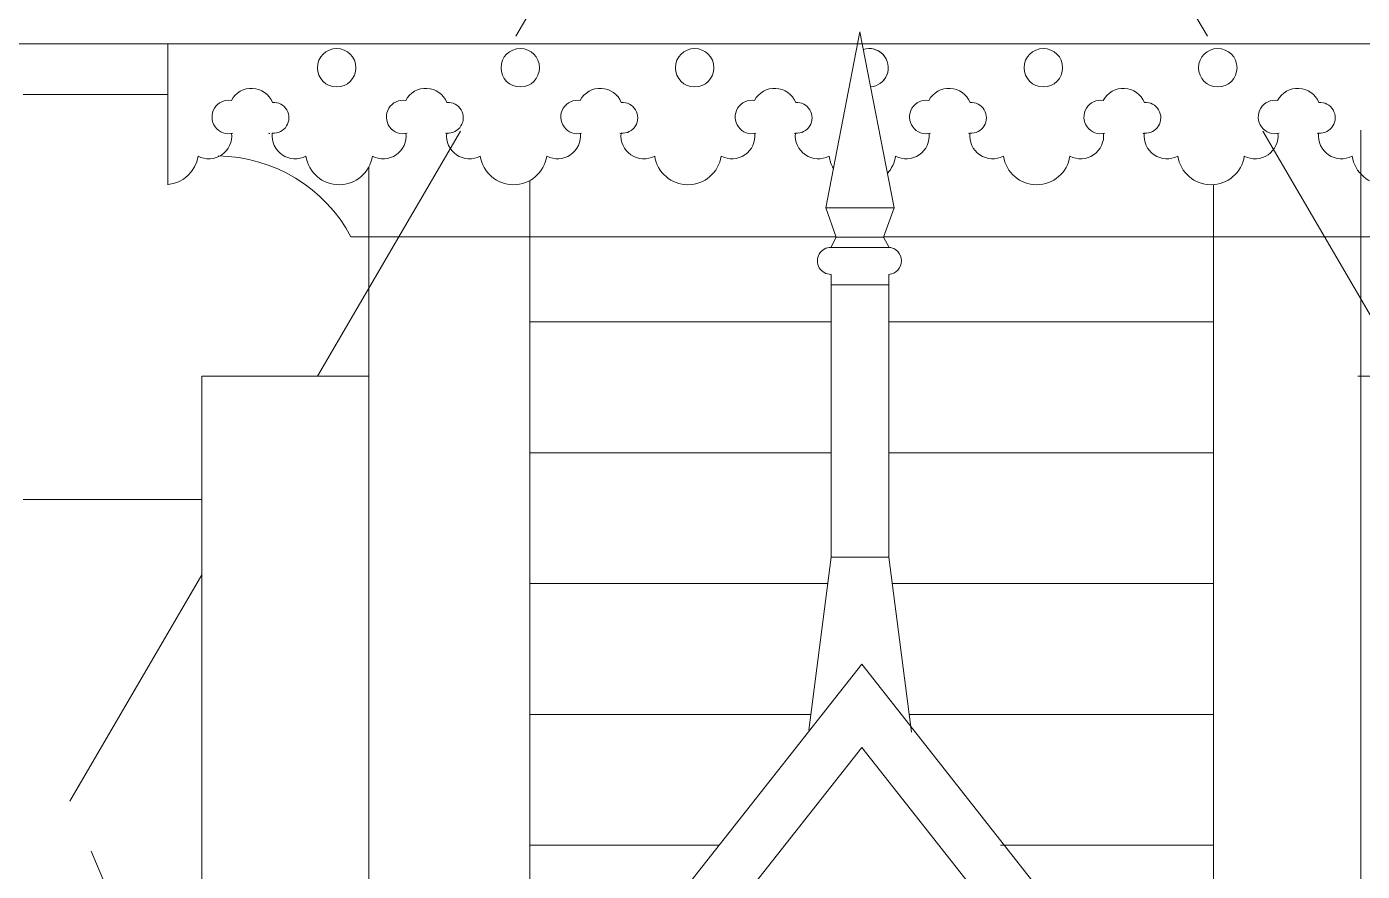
# Model space of a CAD drawing. Header units: millimetres. Extents: x 2399 to 111977, y 1313 to 59551.
# Drawn here: x 95110 to 96438, y 41036 to 41876 of the extents above; entities that cross this region are included whole.
import ezdxf

# ---------------------------------------------------------------- set-up
doc = ezdxf.new("R2010")
doc.units = ezdxf.units.MM
doc.linetypes.add('Невидимая', pattern=[391.222223, 282.222223, -109])
doc.layers.add('hatch1', color=7, linetype='Continuous', lineweight=20, true_color=0x6a6a6a)
doc.layers.add('main line', color=7, linetype='Continuous', lineweight=13)

msp = doc.modelspace()

# ---------------------------------------------------------------- linework, layer by layer
at = {"layer": 'hatch1', "color": 251, "linetype": 'Невидимая', "lineweight": 20, "true_color": 0x6a6a6a}
for p, q in [((95398.9138, 41528.2167), (95943.2807, 42461.5214)), ((96481.0295, 41528.2167), (95936.6625, 42461.5214))]:
    msp.add_line(p, q, dxfattribs=at)
at = {"layer": 'main line', "color": 7, "linetype": 'Continuous', "lineweight": 13}
for p, q in [((95904.2827, 41695.5682), (95938.1896, 41870.7436)), ((95972.0965, 41695.5682), (95938.1896, 41870.7436)), ((95945.7221, 41858.7188), (95068.6507, 41858.7188)), ((95249.8312, 41718.6416), (95249.8312, 41858.8715)), ((96813.5726, 41858.7188), (95945.7221, 41858.7188)), ((95106.0915, 41808.304), (95249.8312, 41808.304)), ((96436.2449, 41666.7729), (96436.2449, 41772.9965)), ((95449.956, 41736.5482), (95449.956, 40621.6518)), ((95610.0353, 41722.8547), (95610.0353, 40824.6336)), ((96289.7907, 41666.7729), (96289.7907, 41718.7011)), ((95904.2827, 41695.5682), (95972.0965, 41695.5682)), ((95914.6627, 41666.4252), (95904.2827, 41695.5682)), ((95961.7165, 41666.4252), (95972.0965, 41695.5682)), ((95914.5388, 41666.7729), (95432.0923, 41666.7729)), ((95909.1396, 41656.3747), (95914.6627, 41666.4252)), ((95914.6627, 41666.4252), (95938.1896, 41666.4252)), ((95961.7165, 41666.4252), (95938.1896, 41666.4252)), ((95967.2396, 41656.3747), (95961.7165, 41666.4252)), ((96453.0541, 41666.7729), (95961.8403, 41666.7729)), ((96289.7907, 41666.7729), (96289.7907, 40793.4844)), ((96436.2449, 41666.7729), (96436.2449, 40607.7792)), ((95909.1396, 41656.3747), (95968.9877, 41656.3747)), ((95909.5114, 41348.2653), (95909.5114, 41629.5385)), ((95966.8678, 41348.2653), (95966.8678, 41629.5385)), ((95909.5114, 41619.2787), (95966.8678, 41619.2787)), ((95966.8678, 41623.7302), (95966.8678, 41571.7183)), ((95909.5114, 41582.375), (95610.0353, 41582.375)), ((96289.7907, 41582.375), (95966.8678, 41582.375)), ((95283.8267, 40410.9985), (95283.8267, 41528.2167)), ((95283.8267, 41528.2167), (95449.956, 41528.2167)), ((96599.5891, 41528.2167), (96433.4598, 41528.2167)), ((95909.5114, 41452.2797), (95610.0353, 41452.2797)), ((96289.7907, 41452.2797), (95966.8678, 41452.2797)), ((95106.0915, 41405.734), (95283.8267, 41405.734)), ((95909.5114, 41348.2653), (95887.3928, 41176.325)), ((95909.5114, 41348.2653), (95966.8678, 41348.2653)), ((95966.8678, 41348.2653), (95989.331, 41174.4695)), ((95906.1563, 41322.1844), (95610.0353, 41322.1844)), ((96289.7907, 41322.1844), (95970.2387, 41322.1844)), ((95939.9716, 41242.0814), (94192.2424, 39025.9471)), ((95939.9716, 41242.0814), (97687.7008, 39025.9471)), ((95889.4207, 41192.0892), (95610.0353, 41192.0892)), ((96289.7907, 41192.0892), (95987.0537, 41192.0892)), ((95939.9716, 41159.3317), (94256.5126, 39024.6926)), ((95939.9716, 41159.3317), (97640.6756, 39002.8258)), ((95797.9477, 41061.9939), (95610.0353, 41061.9939)), ((96289.7907, 41061.9939), (96078.0337, 41061.9939))]:
    msp.add_line(p, q, dxfattribs=at)
at = {"layer": 'main line', "color": 7, "linetype": 'Невидимая', "lineweight": 13}
for p, q in [((95152.6218, 41105.9548), (95283.8267, 41330.9026)), ((95283.8267, 40796.5196), (95152.6218, 41105.9548))]:
    msp.add_line(p, q, dxfattribs=at)
at = {"layer": 'main line', "color": 7, "linetype": 'Continuous', "lineweight": 13, "flags": 128}
for points in [[(95314.5673, 41769.7898, -1.219803903), (95313.1368, 41802.4717, -0.63216014), (95354.1009, 41800.4735, -1.067465283), (95353.8661, 41769.7898, 0.60309642), (95387.2579, 41747.0235)], [(95314.5673, 41769.7898, -1.219803903), (95313.1368, 41802.4717, -0.63216014), (95354.1009, 41800.4735, -1.067465283), (95353.8661, 41769.7898, 0.60309642), (95387.2579, 41747.0235)], [(95314.5673, 41769.7898, -1.219803903), (95313.1368, 41802.4717, -0.63216014), (95354.1009, 41800.4735, -1.067465283), (95353.8661, 41769.7898, 0.60309642), (95387.2579, 41747.0235)], [(95314.5673, 41769.7898, -1.219803903), (95313.1368, 41802.4717, -0.63216014), (95354.1009, 41800.4735, -1.067465283), (95353.8661, 41769.7898, 0.60309642), (95387.2579, 41747.0235)], [(95314.5673, 41769.7898, -1.219803903), (95313.1368, 41802.4717, -0.63216014), (95354.1009, 41800.4735, -1.067465283), (95353.8661, 41769.7898, 0.60309642), (95387.2579, 41747.0235)], [(95314.5673, 41769.7898, -1.219803903), (95313.1368, 41802.4717, -0.63216014), (95354.1009, 41800.4735, -1.067465283), (95353.8661, 41769.7898, 0.60309642), (95387.2579, 41747.0235)], [(95487.9792, 41769.7898, -1.219803903), (95486.5488, 41802.4717, -0.63216014), (95527.5128, 41800.4735, -1.067465283), (95527.2781, 41769.7898, 0.60309642), (95560.6698, 41747.0235)], [(95487.9792, 41769.7898, -1.219803903), (95486.5488, 41802.4717, -0.63216014), (95527.5128, 41800.4735, -1.067465283), (95527.2781, 41769.7898, 0.60309642), (95560.6698, 41747.0235)], [(95487.9792, 41769.7898, -1.219803903), (95486.5488, 41802.4717, -0.63216014), (95527.5128, 41800.4735, -1.067465283), (95527.2781, 41769.7898, 0.60309642), (95560.6698, 41747.0235)], [(95487.9792, 41769.7898, -1.219803903), (95486.5488, 41802.4717, -0.63216014), (95527.5128, 41800.4735, -1.067465283), (95527.2781, 41769.7898, 0.60309642), (95560.6698, 41747.0235)], [(95487.9792, 41769.7898, -1.219803903), (95486.5488, 41802.4717, -0.63216014), (95527.5128, 41800.4735, -1.067465283), (95527.2781, 41769.7898, 0.60309642), (95560.6698, 41747.0235)], [(95487.9792, 41769.7898, -1.219803903), (95486.5488, 41802.4717, -0.63216014), (95527.5128, 41800.4735, -1.067465283), (95527.2781, 41769.7898, 0.60309642), (95560.6698, 41747.0235)], [(95661.3912, 41769.7898, -1.219803903), (95659.9608, 41802.4717, -0.63216014), (95700.9248, 41800.4735, -1.067465283), (95700.69, 41769.7898, 0.60309642), (95734.0818, 41747.0235)], [(95661.3912, 41769.7898, -1.219803903), (95659.9608, 41802.4717, -0.63216014), (95700.9248, 41800.4735, -1.067465283), (95700.69, 41769.7898, 0.60309642), (95734.0818, 41747.0235)], [(95661.3912, 41769.7898, -1.219803903), (95659.9608, 41802.4717, -0.63216014), (95700.9248, 41800.4735, -1.067465283), (95700.69, 41769.7898, 0.60309642), (95734.0818, 41747.0235)], [(95661.3912, 41769.7898, -1.219803903), (95659.9608, 41802.4717, -0.63216014), (95700.9248, 41800.4735, -1.067465283), (95700.69, 41769.7898, 0.60309642), (95734.0818, 41747.0235)], [(95661.3912, 41769.7898, -1.219803903), (95659.9608, 41802.4717, -0.63216014), (95700.9248, 41800.4735, -1.067465283), (95700.69, 41769.7898, 0.60309642), (95734.0818, 41747.0235)], [(95661.3912, 41769.7898, -1.219803903), (95659.9608, 41802.4717, -0.63216014), (95700.9248, 41800.4735, -1.067465283), (95700.69, 41769.7898, 0.60309642), (95734.0818, 41747.0235)], [(95834.8032, 41769.7898, -1.219803903), (95833.3727, 41802.4717, -0.63216014), (95874.3368, 41800.4735, -1.067465283), (95874.102, 41769.7898, 0.60309642), (95907.4938, 41747.0235)], [(95834.8032, 41769.7898, -1.219803903), (95833.3727, 41802.4717, -0.63216014), (95874.3368, 41800.4735, -1.067465283), (95874.102, 41769.7898, 0.60309642), (95907.4938, 41747.0235)], [(95834.8032, 41769.7898, -1.219803903), (95833.3727, 41802.4717, -0.63216014), (95874.3368, 41800.4735, -1.067465283), (95874.102, 41769.7898, 0.60309642), (95907.4938, 41747.0235)], [(95834.8032, 41769.7898, -1.219803903), (95833.3727, 41802.4717, -0.63216014), (95874.3368, 41800.4735, -1.067465283), (95874.102, 41769.7898, 0.60309642), (95907.4938, 41747.0235)], [(95834.8032, 41769.7898, -1.219803903), (95833.3727, 41802.4717, -0.63216014), (95874.3368, 41800.4735, -1.067465283), (95874.102, 41769.7898, 0.60309642), (95907.4938, 41747.0235)], [(95834.8032, 41769.7898, -1.219803903), (95833.3727, 41802.4717, -0.63216014), (95874.3368, 41800.4735, -1.067465283), (95874.102, 41769.7898, 0.60309642), (95907.4938, 41747.0235)], [(96008.2151, 41769.7898, -1.219803903), (96006.7847, 41802.4717, -0.63216014), (96047.7487, 41800.4735, -1.067465283), (96047.514, 41769.7898, 0.60309642), (96080.9057, 41747.0235)], [(96008.2151, 41769.7898, -1.219803903), (96006.7847, 41802.4717, -0.63216014), (96047.7487, 41800.4735, -1.067465283), (96047.514, 41769.7898, 0.60309642), (96080.9057, 41747.0235)], [(96008.2151, 41769.7898, -1.219803903), (96006.7847, 41802.4717, -0.63216014), (96047.7487, 41800.4735, -1.067465283), (96047.514, 41769.7898, 0.60309642), (96080.9057, 41747.0235)], [(96008.2151, 41769.7898, -1.219803903), (96006.7847, 41802.4717, -0.63216014), (96047.7487, 41800.4735, -1.067465283), (96047.514, 41769.7898, 0.60309642), (96080.9057, 41747.0235)], [(96008.2151, 41769.7898, -1.219803903), (96006.7847, 41802.4717, -0.63216014), (96047.7487, 41800.4735, -1.067465283), (96047.514, 41769.7898, 0.60309642), (96080.9057, 41747.0235)], [(96008.2151, 41769.7898, -1.219803903), (96006.7847, 41802.4717, -0.63216014), (96047.7487, 41800.4735, -1.067465283), (96047.514, 41769.7898, 0.60309642), (96080.9057, 41747.0235)], [(96181.6271, 41769.7898, -1.219803903), (96180.1967, 41802.4717, -0.63216014), (96221.1607, 41800.4735, -1.067465283), (96220.9259, 41769.7898, 0.60309642), (96254.3177, 41747.0235)], [(96181.6271, 41769.7898, -1.219803903), (96180.1967, 41802.4717, -0.63216014), (96221.1607, 41800.4735, -1.067465283), (96220.9259, 41769.7898, 0.60309642), (96254.3177, 41747.0235)], [(96181.6271, 41769.7898, -1.219803903), (96180.1967, 41802.4717, -0.63216014), (96221.1607, 41800.4735, -1.067465283), (96220.9259, 41769.7898, 0.60309642), (96254.3177, 41747.0235)], [(96181.6271, 41769.7898, -1.219803903), (96180.1967, 41802.4717, -0.63216014), (96221.1607, 41800.4735, -1.067465283), (96220.9259, 41769.7898, 0.60309642), (96254.3177, 41747.0235)], [(96181.6271, 41769.7898, -1.219803903), (96180.1967, 41802.4717, -0.63216014), (96221.1607, 41800.4735, -1.067465283), (96220.9259, 41769.7898, 0.60309642), (96254.3177, 41747.0235)], [(96181.6271, 41769.7898, -1.219803903), (96180.1967, 41802.4717, -0.63216014), (96221.1607, 41800.4735, -1.067465283), (96220.9259, 41769.7898, 0.60309642), (96254.3177, 41747.0235)], [(96355.0391, 41769.7898, -1.219803903), (96353.6086, 41802.4717, -0.63216014), (96394.5726, 41800.4735, -1.067465283), (96394.3379, 41769.7898, 0.60309642), (96427.7297, 41747.0235)], [(96355.0391, 41769.7898, -1.219803903), (96353.6086, 41802.4717, -0.63216014), (96394.5726, 41800.4735, -1.067465283), (96394.3379, 41769.7898, 0.60309642), (96427.7297, 41747.0235)], [(96355.0391, 41769.7898, -1.219803903), (96353.6086, 41802.4717, -0.63216014), (96394.5726, 41800.4735, -1.067465283), (96394.3379, 41769.7898, 0.60309642), (96427.7297, 41747.0235)], [(96355.0391, 41769.7898, -1.219803903), (96353.6086, 41802.4717, -0.63216014), (96394.5726, 41800.4735, -1.067465283), (96394.3379, 41769.7898, 0.60309642), (96427.7297, 41747.0235)], [(96355.0391, 41769.7898, -1.219803903), (96353.6086, 41802.4717, -0.63216014), (96394.5726, 41800.4735, -1.067465283), (96394.3379, 41769.7898, 0.60309642), (96427.7297, 41747.0235)], [(96355.0391, 41769.7898, -1.219803903), (96353.6086, 41802.4717, -0.63216014), (96394.5726, 41800.4735, -1.067465283), (96394.3379, 41769.7898, 0.60309642), (96427.7297, 41747.0235)], [(95313.3696, 41769.7898, -0.60309642), (95279.9778, 41747.0235)], [(95313.3696, 41769.7898, -0.60309642), (95279.9778, 41747.0235)], [(95313.3696, 41769.7898, -0.60309642), (95279.9778, 41747.0235)], [(95313.3696, 41769.7898, -0.60309642), (95279.9778, 41747.0235)], [(95313.3696, 41769.7898, -0.60309642), (95279.9778, 41747.0235)], [(95313.3696, 41769.7898, -0.60309642), (95279.9778, 41747.0235)], [(95350.2137, 41769.7898, 0.017938026), (95351.385, 41769.5459)], [(95350.2137, 41769.7898, 0.017938026), (95351.385, 41769.5459)], [(95350.2137, 41769.7898, 0.017938026), (95351.385, 41769.5459)], [(95350.2137, 41769.7898, 0.017938026), (95351.385, 41769.5459)], [(95350.2137, 41769.7898, 0.017938026), (95351.385, 41769.5459)], [(95350.2137, 41769.7898, 0.017938026), (95351.385, 41769.5459)], [(95486.7815, 41769.7898, -0.60309642), (95453.3898, 41747.0235)], [(95486.7815, 41769.7898, -0.60309642), (95453.3898, 41747.0235)], [(95486.7815, 41769.7898, -0.60309642), (95453.3898, 41747.0235)], [(95486.7815, 41769.7898, -0.60309642), (95453.3898, 41747.0235)], [(95486.7815, 41769.7898, -0.60309642), (95453.3898, 41747.0235)], [(95486.7815, 41769.7898, -0.60309642), (95453.3898, 41747.0235)], [(95526.0804, 41769.7898, 0.017938026), (95527.2517, 41769.5459)], [(95526.0804, 41769.7898, 0.017938026), (95527.2517, 41769.5459)], [(95526.0804, 41769.7898, 0.017938026), (95527.2517, 41769.5459)], [(95526.0804, 41769.7898, 0.017938026), (95527.2517, 41769.5459)], [(95526.0804, 41769.7898, 0.017938026), (95527.2517, 41769.5459)], [(95526.0804, 41769.7898, 0.017938026), (95527.2517, 41769.5459)], [(95660.1935, 41769.7898, -0.60309642), (95626.8017, 41747.0235)], [(95660.1935, 41769.7898, -0.60309642), (95626.8017, 41747.0235)], [(95660.1935, 41769.7898, -0.60309642), (95626.8017, 41747.0235)], [(95660.1935, 41769.7898, -0.60309642), (95626.8017, 41747.0235)], [(95660.1935, 41769.7898, -0.60309642), (95626.8017, 41747.0235)], [(95660.1935, 41769.7898, -0.60309642), (95626.8017, 41747.0235)], [(95699.4923, 41769.7898, 0.017938026), (95700.6637, 41769.5459)], [(95699.4923, 41769.7898, 0.017938026), (95700.6637, 41769.5459)], [(95699.4923, 41769.7898, 0.017938026), (95700.6637, 41769.5459)], [(95699.4923, 41769.7898, 0.017938026), (95700.6637, 41769.5459)], [(95699.4923, 41769.7898, 0.017938026), (95700.6637, 41769.5459)], [(95699.4923, 41769.7898, 0.017938026), (95700.6637, 41769.5459)], [(95833.6055, 41769.7898, -0.60309642), (95800.2137, 41747.0235)], [(95833.6055, 41769.7898, -0.60309642), (95800.2137, 41747.0235)], [(95833.6055, 41769.7898, -0.60309642), (95800.2137, 41747.0235)], [(95833.6055, 41769.7898, -0.60309642), (95800.2137, 41747.0235)], [(95833.6055, 41769.7898, -0.60309642), (95800.2137, 41747.0235)], [(95833.6055, 41769.7898, -0.60309642), (95800.2137, 41747.0235)], [(95872.9043, 41769.7898, 0.017938026), (95874.0756, 41769.5459)], [(95872.9043, 41769.7898, 0.017938026), (95874.0756, 41769.5459)], [(95872.9043, 41769.7898, 0.017938026), (95874.0756, 41769.5459)], [(95872.9043, 41769.7898, 0.017938026), (95874.0756, 41769.5459)], [(95872.9043, 41769.7898, 0.017938026), (95874.0756, 41769.5459)], [(95872.9043, 41769.7898, 0.017938026), (95874.0756, 41769.5459)], [(96007.0174, 41769.7898, -0.60309642), (95973.6257, 41747.0235)], [(96007.0174, 41769.7898, -0.60309642), (95973.6257, 41747.0235)], [(96007.0174, 41769.7898, -0.60309642), (95973.6257, 41747.0235)], [(96007.0174, 41769.7898, -0.60309642), (95973.6257, 41747.0235)], [(96007.0174, 41769.7898, -0.60309642), (95973.6257, 41747.0235)], [(96007.0174, 41769.7898, -0.60309642), (95973.6257, 41747.0235)], [(96046.3163, 41769.7898, 0.017938026), (96047.4876, 41769.5459)], [(96046.3163, 41769.7898, 0.017938026), (96047.4876, 41769.5459)], [(96046.3163, 41769.7898, 0.017938026), (96047.4876, 41769.5459)], [(96046.3163, 41769.7898, 0.017938026), (96047.4876, 41769.5459)], [(96046.3163, 41769.7898, 0.017938026), (96047.4876, 41769.5459)], [(96046.3163, 41769.7898, 0.017938026), (96047.4876, 41769.5459)], [(96180.4294, 41769.7898, -0.60309642), (96147.0376, 41747.0235)], [(96180.4294, 41769.7898, -0.60309642), (96147.0376, 41747.0235)], [(96180.4294, 41769.7898, -0.60309642), (96147.0376, 41747.0235)], [(96180.4294, 41769.7898, -0.60309642), (96147.0376, 41747.0235)], [(96180.4294, 41769.7898, -0.60309642), (96147.0376, 41747.0235)], [(96180.4294, 41769.7898, -0.60309642), (96147.0376, 41747.0235)], [(96219.7282, 41769.7898, 0.017938026), (96220.8996, 41769.5459)], [(96219.7282, 41769.7898, 0.017938026), (96220.8996, 41769.5459)], [(96219.7282, 41769.7898, 0.017938026), (96220.8996, 41769.5459)], [(96219.7282, 41769.7898, 0.017938026), (96220.8996, 41769.5459)], [(96219.7282, 41769.7898, 0.017938026), (96220.8996, 41769.5459)], [(96219.7282, 41769.7898, 0.017938026), (96220.8996, 41769.5459)], [(96353.8414, 41769.7898, -0.60309642), (96320.4496, 41747.0235)], [(96353.8414, 41769.7898, -0.60309642), (96320.4496, 41747.0235)], [(96353.8414, 41769.7898, -0.60309642), (96320.4496, 41747.0235)], [(96353.8414, 41769.7898, -0.60309642), (96320.4496, 41747.0235)], [(96353.8414, 41769.7898, -0.60309642), (96320.4496, 41747.0235)], [(96353.8414, 41769.7898, -0.60309642), (96320.4496, 41747.0235)], [(96393.1402, 41769.7898, 0.017938026), (96394.3115, 41769.5459)], [(96393.1402, 41769.7898, 0.017938026), (96394.3115, 41769.5459)], [(96393.1402, 41769.7898, 0.017938026), (96394.3115, 41769.5459)], [(96393.1402, 41769.7898, 0.017938026), (96394.3115, 41769.5459)], [(96393.1402, 41769.7898, 0.017938026), (96394.3115, 41769.5459)], [(96393.1402, 41769.7898, 0.017938026), (96394.3115, 41769.5459)]]:
    msp.add_lwpolyline(points, format="xyb", dxfattribs=at)
at = {"layer": 'main line', "color": 7, "linetype": 'Continuous', "lineweight": 13}
for centre in [(95417.809, 41834.9025), (95417.809, 41834.9025), (95417.809, 41834.9025), (95417.809, 41834.9025), (95417.809, 41834.9025), (95417.809, 41834.9025), (95600.4045, 41834.9025), (95600.4045, 41834.9025), (95600.4045, 41834.9025), (95600.4045, 41834.9025), (95600.4045, 41834.9025), (95600.4045, 41834.9025), (95773.8165, 41834.9025), (95773.8165, 41834.9025), (95773.8165, 41834.9025), (95773.8165, 41834.9025), (95773.8165, 41834.9025), (95773.8165, 41834.9025), (96120.6404, 41834.9025), (96120.6404, 41834.9025), (96120.6404, 41834.9025), (96120.6404, 41834.9025), (96120.6404, 41834.9025), (96120.6404, 41834.9025), (96294.0524, 41834.9025), (96294.0524, 41834.9025), (96294.0524, 41834.9025), (96294.0524, 41834.9025), (96294.0524, 41834.9025), (96294.0524, 41834.9025)]:
    msp.add_circle(centre, 19.1338, dxfattribs=at)
for centre, radius, start, end in [((95947.2285, 41834.9025), 19.1338, 274.7644979, 107.144882), ((95947.2285, 41834.9025), 19.1338, 304.4141149, 77.495265), ((95947.2285, 41834.9025), 19.1338, 304.4141149, 77.495265), ((95947.2285, 41834.9025), 19.1338, 304.4141149, 77.495265), ((95947.2285, 41834.9025), 19.1338, 304.4141149, 77.495265), ((95947.2285, 41834.9025), 19.1338, 304.4141149, 77.495265), ((95246.9118, 41752.062), 33.4476, 275.0071478, 351.3360566), ((95297.8935, 41595.0885), 152.1446, 28.1096186, 89.2325416), ((95420.3238, 41752.062), 33.4476, 188.6639434, 351.3360566), ((95593.7358, 41752.062), 33.4476, 188.6639434, 351.3360566), ((95767.1477, 41752.062), 33.4476, 188.6639434, 351.3360566), ((95940.5597, 41752.062), 33.4476, 188.6639434, 210.9841485), ((95940.5597, 41752.062), 33.4476, 318.1633612, 351.3360566), ((96113.9717, 41752.062), 33.4476, 188.6639434, 351.3360566), ((96287.3836, 41752.062), 33.4476, 188.6639434, 351.3360566), ((96460.7956, 41752.062), 33.4476, 188.6639434, 351.3360566), ((95909.2761, 41642.9566), 13.4202, 88.9953633, 271.0046367), ((95965.9554, 41642.9566), 13.4491, 273.8897678, 86.1102322)]:
    msp.add_arc(centre, radius, start, end, dxfattribs=at)

doc.saveas('drawing.dxf')
